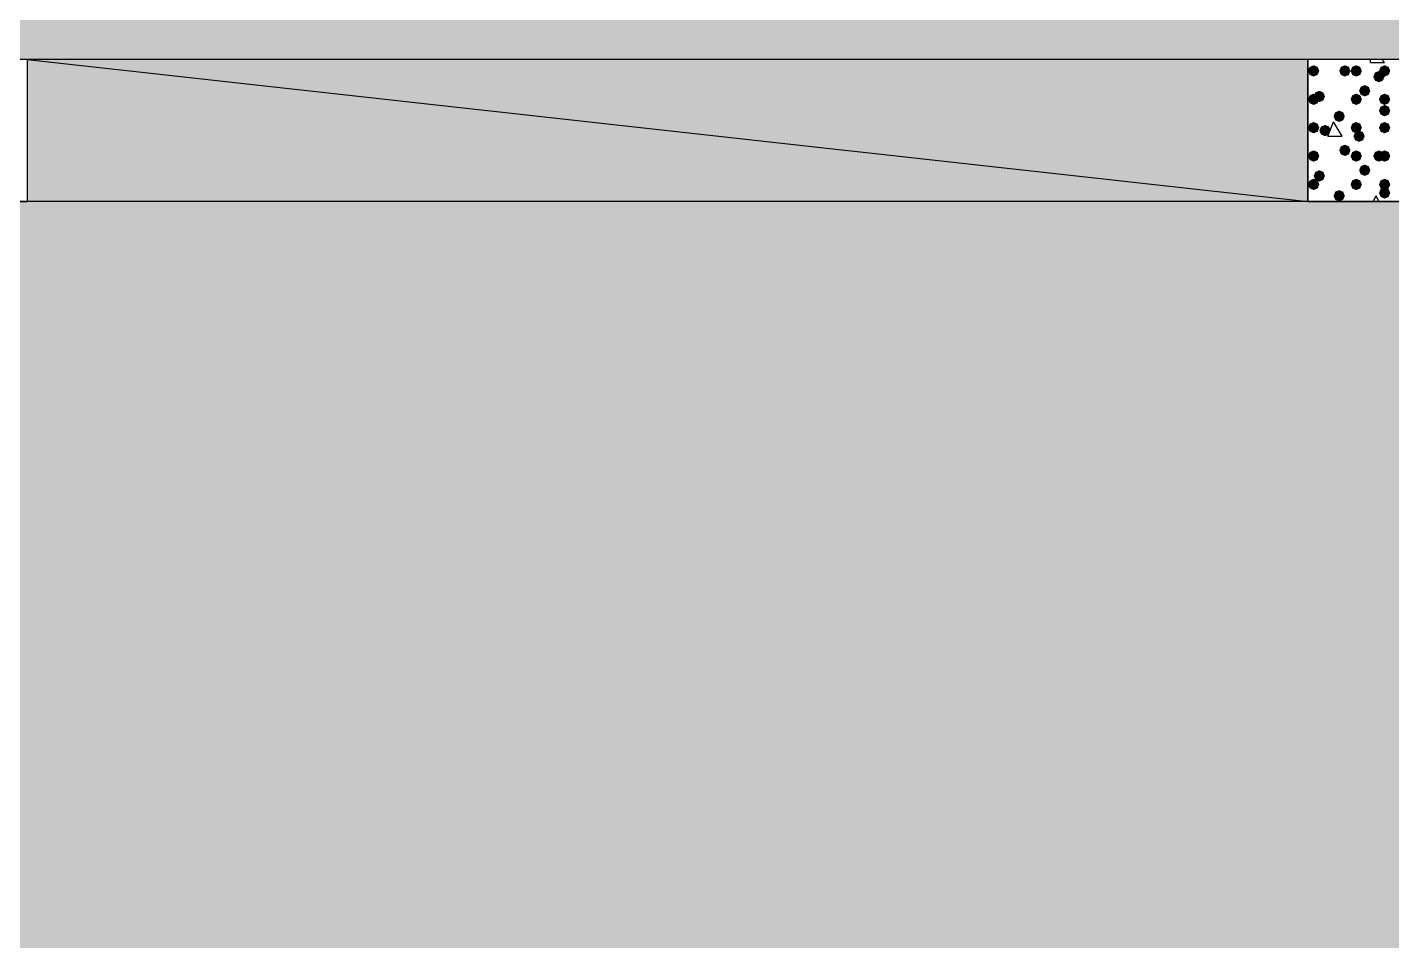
# Model space of a CAD drawing. Header units: millimetres. Extents: x 0 to 420, y 0 to 297.
# Drawn here: x 154.51 to 174.86, y 193.61 to 207.24 of the extents above; entities that cross this region are included whole.
import ezdxf

# ---------------------------------------------------------------- set-up
doc = ezdxf.new("R2010")
doc.units = ezdxf.units.MM
doc.layers.get('0').update_dxf_attribs({"linetype": 'CONTINUOUS'})

msp = doc.modelspace()

# ---------------------------------------------------------------- hatches: boundary and pattern name
at = {"true_color": 0x000008}
h = msp.add_hatch(color=0, dxfattribs=at)
h.paths.add_polyline_path([(379.518333, 225.806), (33.401, 225.806), (379.518333, 206.756)], flags=0)
h.paths.add_polyline_path([(33.401, 225.806), (379.518333, 206.756), (33.401, 206.756)], flags=0)
h = msp.add_hatch(color=0, dxfattribs=at)
h.paths.add_polyline_path([(173.609, 206.756), (154.516667, 206.756), (173.609, 204.639333)], flags=0)
h.paths.add_polyline_path([(154.516667, 206.756), (173.609, 204.639333), (154.516667, 204.639333)], flags=0)
at = {"true_color": 0x000007}
for points in [[(173.778333, 206.586667), (173.753463, 206.526871), (173.693667, 206.502), (173.633871, 206.526871), (173.609, 206.586667), (173.633871, 206.646462), (173.693667, 206.671333), (173.753462, 206.646463)], [(174.244, 206.586667), (174.219129, 206.526871), (174.159333, 206.502), (174.099538, 206.526871), (174.074667, 206.586667), (174.099537, 206.646462), (174.159333, 206.671333), (174.219129, 206.646463)], [(174.413333, 206.586667), (174.388463, 206.526871), (174.328667, 206.502), (174.268871, 206.526871), (174.244, 206.586667), (174.268871, 206.646462), (174.328667, 206.671333), (174.388462, 206.646463)], [(174.752, 206.502), (174.727129, 206.442204), (174.667333, 206.417333), (174.607537, 206.442204), (174.582667, 206.502), (174.607537, 206.561796), (174.667333, 206.586667), (174.727129, 206.561796)], [(174.836667, 206.586667), (174.811796, 206.526871), (174.752, 206.502), (174.692204, 206.526871), (174.667333, 206.586667), (174.692204, 206.646462), (174.752, 206.671333), (174.811796, 206.646463)], [(174.540333, 206.290333), (174.515462, 206.230537), (174.455667, 206.205667), (174.395871, 206.230537), (174.371, 206.290333), (174.395871, 206.350129), (174.455667, 206.375), (174.515462, 206.350129)], [(173.778333, 206.163333), (173.753463, 206.103537), (173.693667, 206.078667), (173.633871, 206.103537), (173.609, 206.163333), (173.633871, 206.223129), (173.693667, 206.248), (173.753462, 206.223129)], [(173.863, 206.205667), (173.838129, 206.145871), (173.778333, 206.121), (173.718538, 206.145871), (173.693667, 206.205667), (173.718537, 206.265462), (173.778333, 206.290333), (173.838129, 206.265463)], [(174.413333, 206.163333), (174.388463, 206.103537), (174.328667, 206.078667), (174.268871, 206.103537), (174.244, 206.163333), (174.268871, 206.223129), (174.328667, 206.248), (174.388462, 206.223129)], [(174.836667, 206.163333), (174.811796, 206.103537), (174.752, 206.078667), (174.692204, 206.103537), (174.667333, 206.163333), (174.692204, 206.223129), (174.752, 206.248), (174.811796, 206.223129)], [(174.159333, 205.909333), (174.134462, 205.849538), (174.074667, 205.824667), (174.014871, 205.849538), (173.99, 205.909333), (174.014871, 205.969129), (174.074667, 205.994), (174.134462, 205.969129)], [(174.836667, 205.994), (174.811796, 205.934204), (174.752, 205.909333), (174.692204, 205.934204), (174.667333, 205.994), (174.692204, 206.053796), (174.752, 206.078667), (174.811796, 206.053796)], [(173.778333, 205.74), (173.753463, 205.680204), (173.693667, 205.655333), (173.633871, 205.680204), (173.609, 205.74), (173.633871, 205.799796), (173.693667, 205.824667), (173.753462, 205.799796)], [(173.947667, 205.697667), (173.922796, 205.637871), (173.863, 205.613), (173.803204, 205.637871), (173.778333, 205.697667), (173.803204, 205.757462), (173.863, 205.782333), (173.922796, 205.757463)], [(174.413333, 205.74), (174.388463, 205.680204), (174.328667, 205.655333), (174.268871, 205.680204), (174.244, 205.74), (174.268871, 205.799796), (174.328667, 205.824667), (174.388462, 205.799796)], [(174.455667, 205.613), (174.430796, 205.553204), (174.371, 205.528333), (174.311204, 205.553204), (174.286333, 205.613), (174.311204, 205.672796), (174.371, 205.697667), (174.430796, 205.672796)], [(174.836667, 205.74), (174.811796, 205.680204), (174.752, 205.655333), (174.692204, 205.680204), (174.667333, 205.74), (174.692204, 205.799796), (174.752, 205.824667), (174.811796, 205.799796)], [(173.778333, 205.316667), (173.753463, 205.256871), (173.693667, 205.232), (173.633871, 205.256871), (173.609, 205.316667), (173.633871, 205.376462), (173.693667, 205.401333), (173.753462, 205.376463)], [(174.244, 205.401333), (174.219129, 205.341537), (174.159333, 205.316667), (174.099538, 205.341537), (174.074667, 205.401333), (174.099537, 205.461129), (174.159333, 205.486), (174.219129, 205.461129)], [(174.413333, 205.316667), (174.388463, 205.256871), (174.328667, 205.232), (174.268871, 205.256871), (174.244, 205.316667), (174.268871, 205.376462), (174.328667, 205.401333), (174.388462, 205.376463)], [(174.752, 205.316667), (174.727129, 205.256871), (174.667333, 205.232), (174.607537, 205.256871), (174.582667, 205.316667), (174.607537, 205.376462), (174.667333, 205.401333), (174.727129, 205.376463)], [(174.836667, 205.316667), (174.811796, 205.256871), (174.752, 205.232), (174.692204, 205.256871), (174.667333, 205.316667), (174.692204, 205.376462), (174.752, 205.401333), (174.811796, 205.376463)], [(173.863, 205.020333), (173.838129, 204.960537), (173.778333, 204.935667), (173.718538, 204.960537), (173.693667, 205.020333), (173.718537, 205.080129), (173.778333, 205.105), (173.838129, 205.080129)], [(174.540333, 205.105), (174.515462, 205.045204), (174.455667, 205.020333), (174.395871, 205.045204), (174.371, 205.105), (174.395871, 205.164796), (174.455667, 205.189667), (174.515462, 205.164796)], [(173.778333, 204.893333), (173.753463, 204.833537), (173.693667, 204.808667), (173.633871, 204.833537), (173.609, 204.893333), (173.633871, 204.953129), (173.693667, 204.978), (173.753462, 204.953129)], [(174.413333, 204.893333), (174.388463, 204.833537), (174.328667, 204.808667), (174.268871, 204.833537), (174.244, 204.893333), (174.268871, 204.953129), (174.328667, 204.978), (174.388462, 204.953129)], [(174.836667, 204.893333), (174.811796, 204.833537), (174.752, 204.808667), (174.692204, 204.833537), (174.667333, 204.893333), (174.692204, 204.953129), (174.752, 204.978), (174.811796, 204.953129)], [(174.159333, 204.724), (174.134462, 204.664204), (174.074667, 204.639333), (174.014871, 204.664204), (173.99, 204.724), (174.014871, 204.783796), (174.074667, 204.808667), (174.134462, 204.783796)], [(174.836667, 204.766333), (174.811796, 204.706537), (174.752, 204.681667), (174.692204, 204.706537), (174.667333, 204.766333), (174.692204, 204.826129), (174.752, 204.851), (174.811796, 204.826129)]]:
    msp.add_hatch(color=0, dxfattribs=at).paths.add_polyline_path(points, flags=0)
at = {"true_color": 0x000008}
h = msp.add_hatch(color=0, dxfattribs=at)
h.paths.add_polyline_path([(194.775667, 204.639333), (33.401, 204.639333), (194.775667, 185.547)], flags=0)
h.paths.add_polyline_path([(33.401, 204.639333), (194.775667, 185.547), (33.401, 185.547)], flags=0)

# ---------------------------------------------------------------- linework, layer by layer
at = {"color": 0, "true_color": 0x000008}
for points in [[(33.401, 225.806), (379.518333, 206.756), (33.401, 206.756)], [(173.609, 206.756), (154.516667, 206.756), (173.609, 204.639333)], [(154.516667, 206.756), (173.609, 204.639333), (154.516667, 204.639333)], [(194.775667, 204.639333), (33.401, 204.639333), (194.775667, 185.547)]]:
    msp.add_lwpolyline(points, close=True, dxfattribs=at)
at = {"color": 0, "true_color": 0x000007}
for points in [[(152.4, 206.756), (152.4, 204.639333), (154.516667, 204.639333), (154.516667, 206.756)], [(173.609, 206.756), (173.609, 204.639333), (175.725667, 204.639333), (175.725667, 206.756)]]:
    msp.add_lwpolyline(points, close=True, dxfattribs=at)
for points in [[(174.540333, 206.713667), (174.540333, 206.756)], [(174.540333, 206.713667), (174.752, 206.713667)], [(174.752, 206.713667), (174.709667, 206.756)], [(173.905333, 205.613), (173.99, 205.824667)], [(174.117, 205.613), (173.99, 205.824667)], [(173.905333, 205.613), (174.117, 205.613)], [(174.582667, 204.639333), (174.625, 204.724)], [(174.667333, 204.639333), (174.625, 204.724)]]:
    msp.add_lwpolyline(points, dxfattribs=at)

doc.saveas('drawing.dxf')
